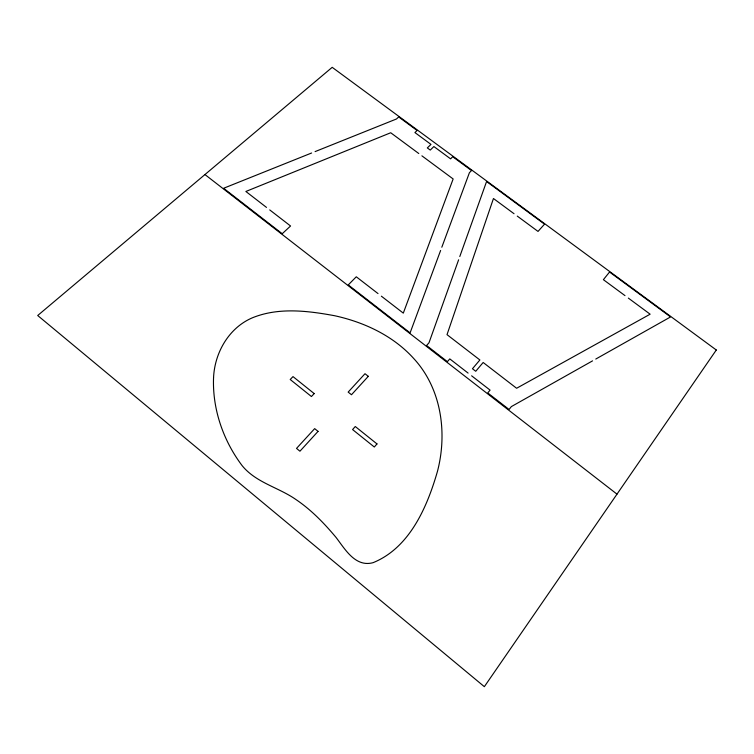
<?xml version="1.0" encoding="UTF-8"?>
<svg xmlns="http://www.w3.org/2000/svg" width="754" height="754" viewBox="0 0 754 754"><rect width="100%" height="100%" fill="white"/><g stroke="black" fill="none" stroke-linecap="round" stroke-linejoin="round"><path stroke-width="1.13" d="M458.63 259.791L428.988 342.787L426.576 345.502L447.395 361.647L449.789 358.895L468.102 373.089M459.789 256.539L486.584 181.516L544.529 224.174L538.026 231.421L517.263 216.096M440.619 250.451L410.101 332.882L348.254 284.918L356.284 276.793L378.008 293.57M441.816 247.227L469.412 172.713L471.523 170.564L452.72 156.728L450.59 158.849L433.889 146.549L430.261 150.074L427.329 147.916L430.977 144.4L414.917 132.563L417.094 130.499L398.687 116.945L396.481 118.981L315.097 151.601M592.559 360.864L511.363 406.594L509.063 409.469L487.744 392.938L490.081 390.11L471.608 375.803M595.773 359.055L670.56 316.934L609.552 272.024L603.389 279.677L624.991 295.625M311.619 152.996L223.618 188.264L282.232 233.721L290.554 225.993L269.725 209.904M514.039 213.721L493.455 198.519L447.018 334.644L479.883 359.969L472.456 368.734L475.736 371.279L483.154 362.486L516.613 388.263L650.136 314.192L628.336 298.094M418.781 153.524L390.713 132.751L245.87 191.469L266.492 207.407M421.901 155.833L453.145 178.962L403.305 313.127L381.373 296.181M204.956 174.56L616.989 494.143M213.552 377.66C212.308 409.111 223.316 440.779 242.222 465.755C256.134 482.767 278.707 487.414 296.105 499.648C311.374 509.977 324.258 523.342 336.039 537.423C345.049 549.148 355.313 567.489 373.06 562.682C409.724 547.8 427.226 506.924 437.49 471.259C447.499 432.749 441.42 388.602 413.814 358.602C393.249 335.775 364.305 322.222 334.653 315.728C307.698 310.752 278.452 307.142 252.373 317.811C228.83 327.839 214.692 352.683 213.552 377.66M716.3 349.997L484.351 686.677L37.7 315.511L332.194 67.323L716.3 349.997M376.991 443.927L374.314 447.009L352.58 429.563L355.285 426.528L376.991 443.927M318.056 431.373L299.951 451.203L296.52 448.413L314.663 428.63L318.056 431.373M368.301 376.331L351.487 394.747L348.159 392.099L365.002 373.72L368.301 376.331M314.192 393.588L311.43 396.529L290.215 379.507L293.004 376.604L314.192 393.588"/></g></svg>
